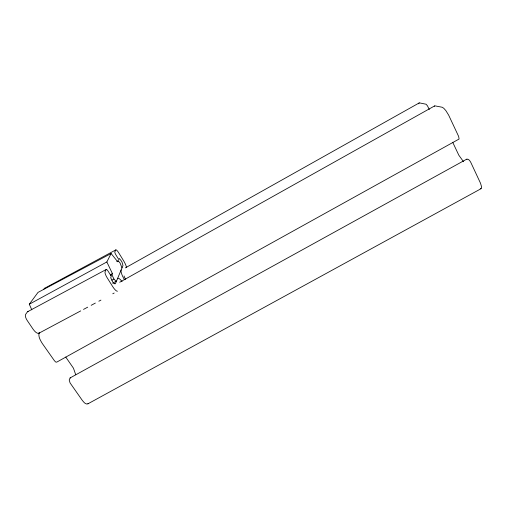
<?xml version="1.0" encoding="UTF-8"?>
<svg xmlns="http://www.w3.org/2000/svg" width="507" height="507" viewBox="0 0 507 507"><rect width="100%" height="100%" fill="white"/><g stroke="black" fill="none" stroke-linecap="round" stroke-linejoin="round"><path stroke-width="0.76" d="M466.89 159.331C468.462 158.457 470.357 161.372 471.003 162.836L480.547 183.306L481.637 187.051L481.086 188.686L87.933 403.819C85.474 404.801 83.573 401.848 82.204 400.238L70.067 382.899L69.218 379.99L70.118 377.924L466.966 159.021M434.505 106.356L434.848 105.836L442.129 107.237L443.752 108.245L445.843 110.596L448.657 115.14L458.664 136.472L459.082 139.038L56.689 362.156L55.688 362.017L54.433 360.743L42.22 343.372C40.326 340.248 37.917 336.35 39.216 332.598M418.75 103.827L418.978 103.06L419.549 102.896L426.108 104.239L427.445 105.817L429.29 109.531M121.997 267.867L120.083 263.025L118.182 260.782L116.787 261.517M118.182 260.782L117.732 261.789L111.115 253.519L38 292.412L29.292 304.232L31.814 309.84M110.526 275.478L111.901 274.724L112.415 273.59L106.85 261.961L111.115 253.519M105.557 270.751L105.082 271.708A5.171 1.407 61.1 0 0 107.053 277.589L112.643 286.506A8.258 2.237 61.3 0 0 117.44 291.233M105.583 270.694L106.077 269.68A3.194 0.862 61 0 1 108.016 271.036L111.236 276.214L110.735 277.792L112.402 281.233A3.276 0.881 61.2 0 0 113.276 282.646L114.176 283.66M115.254 250.933L114.867 251.719A2.922 0.716 60.8 0 0 115.805 254.71L118.765 259.502L119.399 258.513L121.249 260.883A3.004 0.735 61 0 1 122.041 262.157L122.986 265.51L115.362 283.812L114.195 283.679M115.298 250.832L115.678 250.052A4.645 1.134 60.9 0 1 118.663 252.72L123.569 260.699A7.478 1.825 61.1 0 1 126.535 267.576M116.502 281.074L112.605 283.198M43.539 289.567L44.293 288.521A4.607 1.66 60.2 0 1 44.882 288.255M87.933 403.819L88.275 403.42M125.387 267.867L419.232 102.915M119.703 282.253L434.657 105.887M111.87 280.181L113.942 279.053L116.071 281.303M29.292 304.232L106.85 261.961M110.349 274.718L112.415 273.59M44.546 288.312L115.843 249.888M27.612 311.716L106.216 269.49M38.912 333.226L80.721 310.892M83.509 309.409L87.692 307.172M91.171 305.315L95.354 303.078M98.84 301.221L100.931 300.106M112.776 293.775L114.17 293.033M70.118 377.924L70.498 377.969M481.086 188.686L480.243 188.534M463.512 161.714L458.835 155.224L452.688 142.252M122.06 281.6L120.824 280.092A9.5 2.484 61.5 0 0 117.466 278.768M65.745 357.055L73.452 368.177L75.727 374.743M125.711 279.306L125.007 278.166A2.719 0.684 61.4 0 1 124.076 275.966M113.942 279.053L111.901 274.724M124.405 279.725L122.472 275.954A9.12 2.288 61.4 0 1 121.135 269.946M39.394 332.82A8.182 3.27 60.9 0 1 33.018 329.094L27.169 320.424A5.127 2.066 60.5 0 1 25.635 314.378L27.384 311.951A3.169 1.261 60.4 0 1 28.132 311.685"/></g></svg>
